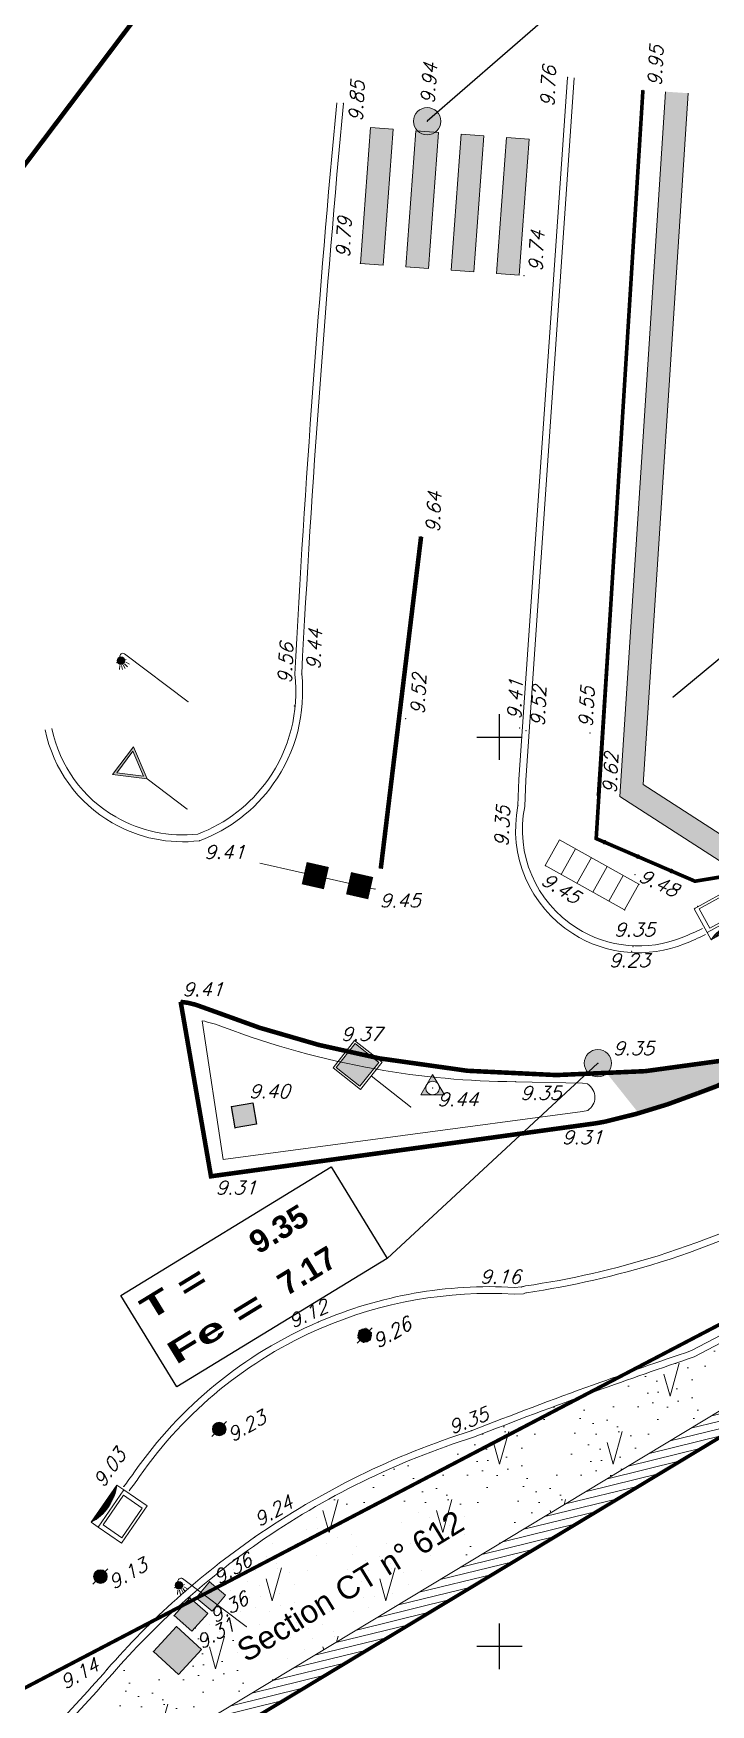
# Model space of a CAD drawing. Header units: metres. Extents: x 1380671 to 1381006, y 5226540 to 5226904.
# Drawn here: x 1380689.75 to 1380704.64, y 5226558.72 to 5226595.48 of the extents above; entities that cross this region are included whole.
import ezdxf
from ezdxf.enums import TextEntityAlignment as Align

# ---------------------------------------------------------------- set-up
doc = ezdxf.new("R2010")
doc.units = ezdxf.units.M
doc.header["$LTSCALE"] = 2
doc.linetypes.add('Bordfosse', pattern=[0.6, 0.5, -0.1])
doc.linetypes.add('POINTILLEx2', pattern=[0.5, 0, -0.5])
for name, color, linetype, lineweight in [('ASSEP_P_AV--RC', 30, 'Continuous', 0), ('ASSEU_P_AFFRON', 32, 'Continuous', 0), ('ASSEU_P_TEXRRA', 32, 'Continuous', 0), ('CAD_F_PARCELLE', 253, 'Continuous', 0), ('EAU_P_BCH', 5, 'Continuous', 0), ('EAU_P_BCR', 5, 'Continuous', 0), ('ECLAI_P_SUPPE1', 6, 'Continuous', 0), ('EV_L_NATVEG', 82, 'Continuous', 0), ('FDP_F_PARCELLE', 7, 'Continuous', 0), ('FDP_L_CLOTLEG', 7, 'Continuous', 0), ('FDP_L_HAIE', 7, 'Continuous', 0), ('FDP_L_MURPLEIN', 7, 'Continuous', 0), ('GEOD_P_STA', 7, 'Continuous', 0), ('INDET_P_AFFCAR', 21, 'Continuous', 0), ('MEP_F_CADRE', 7, 'Continuous', 0), ('SIGH_F_PIETON', 7, 'Continuous', 0), ('SIGH_L_CEDEZ', 7, 'Continuous', 0), ('SIGH_L_CONTIN', 7, 'Continuous', 0), ('SIGH_L_T1', 7, 'Continuous', 0), ('SIGV_P_P-AB', 7, 'Continuous', 0), ('SIGV_P_P-C', 7, 'Continuous', 0), ('TEL_P_AFFREC', 3, 'Continuous', 0), ('TOPOALT', 7, 'Continuous', 0), ('TOPOJIS', 7, 'Continuous', 0), ('VOIE_L_BORDURE', 252, 'Continuous', 0)]:
    doc.layers.add(name, color=color, linetype=linetype, lineweight=lineweight)
for name, color, linetype in [('ASSEU_TEXRCA', 32, 'Continuous'), ('ASSEU_TEXRP', 32, 'Continuous'), ('MEP_F_CARRO', 7, 'Continuous'), ('MOB_P_SUPPANLI', 7, 'Continuous')]:
    doc.layers.add(name, color=color, linetype=linetype)
doc.layers.get('0').freeze()
doc.styles.add('ARIAL', font='arialbd.ttf')
doc.styles.add('Arial 1.0', font='arial.ttf', dxfattribs={"height": 0.2})
doc.styles.add('Romans 1.5', font='Romans.shx', dxfattribs={"height": 0.3})

# ---------------------------------------------------------------- blocks, each defined once
blk = doc.blocks.new('TCPOINT')
at = {"color": 0}
blk.add_point((0, 0), dxfattribs=at)
at = {"layer": 'TOPOALT', "style": 'Romans 1.5'}
blk.add_attdef('ALT', text='', height=0.3, dxfattribs=at).set_placement((0.1, -0.1), align=Align.TOP_LEFT)
blk = doc.blocks.new('ftc015')
for p, q in [((0.029, -0.3), (0.115, -0.214)), ((0.066, -0.3), (0.194, -0.172)), ((0.104, -0.3), (0.256, -0.147)), ((0.141, -0.3), (0.31, -0.131)), ((0.179, -0.3), (0.359, -0.12)), ((0.216, -0.3), (0.404, -0.113)), ((0.254, -0.3), (0.445, -0.108)), ((0.291, -0.3), (0.484, -0.107)), ((0.328, -0.3), (0.522, -0.107)), ((0.366, -0.3), (0.557, -0.109)), ((0.403, -0.3), (0.591, -0.112)), ((0.441, -0.3), (0.624, -0.117)), ((0.478, -0.3), (0.655, -0.123)), ((0.515, -0.3), (0.686, -0.13)), ((0.553, -0.3), (0.715, -0.138)), ((0.59, -0.3), (0.743, -0.147)), ((0.628, -0.3), (0.77, -0.157)), ((0.665, -0.3), (0.797, -0.168)), ((0.703, -0.3), (0.823, -0.18)), ((0.74, -0.3), (0.847, -0.193)), ((0.777, -0.3), (0.871, -0.206)), ((0.815, -0.3), (0.895, -0.22)), ((0.852, -0.3), (0.917, -0.235)), ((0.89, -0.3), (0.939, -0.25)), ((0.927, -0.3), (0.961, -0.267)), ((0.965, -0.3), (0.981, -0.283))]:
    blk.add_line(p, q)
blk.add_lwpolyline([(0, 1), (1, 1), (1, 0), (0, 0), (0, 1)])
for points in [[(0.1, 0.9), (0.9, 0.9), (0.9, 0.1), (0.1, 0.1)], [(0, 0), (1, 0), (1, -0.3), (0, -0.3)]]:
    blk.add_lwpolyline(points, close=True)
blk.add_arc((0.5, -0.849), 0.742, 47.6561, 132.3439)
blk = doc.blocks.new('ftc017')
h = blk.add_hatch(color=256)
h.paths.add_polyline_path([(0.13, 0.075), (0, 0.3), (-0.13, 0.075, -0.576824)])
h.paths.add_polyline_path([(-0.15, 0, -0.131353), (-0.13, 0.075), (-0.26, -0.15), (0, -0.15, -0.414265)])
h.paths.add_polyline_path([(0.26, -0.15), (0.13, 0.075, -0.131551), (0.15, 0, -0.414162), (0, -0.15)])
at = {"color": 0}
blk.add_line((0, 0), (0, 0), dxfattribs=at)
blk.add_lwpolyline([(0.26, -0.15), (0, 0.3), (-0.26, -0.15)], close=True, dxfattribs=at)
blk.add_circle((0, 0), 0.15, dxfattribs=at)
blk = doc.blocks.new('point')
blk.add_point((0, 0))
blk = doc.blocks.new('ftc025')
h = blk.add_hatch(color=256)
edge = h.paths.add_edge_path()
edge.add_arc((0, 0), 0.15, 0, 360)
for q in [(-0.164, -0.168), (0.164, 0.168)]:
    blk.add_line((0, 0), q)
blk.add_circle((0, 0), 0.15)
blk.add_blockref('point', (0, 0))
blk = doc.blocks.new('ftc001')
blk.add_hatch(color=256).paths.add_polyline_path([(0, 0), (0, 1), (1, 1), (1, 0)])
at = {"color": 0}
blk.add_lwpolyline([(0, 0), (0, 1), (1, 1), (1, 0)], close=True, dxfattribs=at)
blk = doc.blocks.new('ftc002')
h = blk.add_hatch(color=256)
edge = h.paths.add_edge_path()
edge.add_arc((0, 0), 0.3, 0, 360)
at = {"color": 0}
blk.add_line((0, 0), (0, 0), dxfattribs=at)
blk.add_circle((0, 0), 0.3, dxfattribs=at)
blk.add_blockref('point', (0, 0))
blk = doc.blocks.new('cb019')
at = {"color": 0}
for p, q in [((-0.156, -0.057), (0.156, 0.057)), ((-0.126, 0.109), (0.126, -0.109))]:
    blk.add_line(p, q, dxfattribs=at)
at = {"color": 0, "const_width": 0.012}
blk.add_lwpolyline([(-0.03, -0.164), (0.126, -0.109), (0.156, 0.057), (0.03, 0.164), (-0.126, 0.109), (-0.156, -0.057)], close=True, dxfattribs=at)
blk = doc.blocks.new('ftc003')
for p, q in [((1, 1), (0, 1)), ((0, 1), (0, 0)), ((0.2, 1), (0.2, 0)), ((0.4, 1), (0.4, 0)), ((0.6, 1), (0.6, 0)), ((0.8, 1), (0.8, 0)), ((1, 0), (1, 1)), ((0, 0), (1, 0))]:
    blk.add_line(p, q)
blk = doc.blocks.new('ftc074')
blk.add_hatch(color=5).paths.add_polyline_path([(0.333547, 1.821062), (-0.333547, 1.821062), (-0.333547, 1.153968), (0.333547, 1.153968)])
at = {"color": 0, "linetype": 'Continuous'}
blk.add_line((0, 1.103968), (0, 0), dxfattribs=at)
at = {"color": 0}
for points in [[(0.383547, 1.871062), (-0.383547, 1.871062), (-0.383547, 1.103968), (0.383547, 1.103968)], [(0.333547, 1.821062), (-0.333547, 1.821062), (-0.333547, 1.153968), (0.333547, 1.153968)]]:
    blk.add_lwpolyline(points, close=True, dxfattribs=at)
blk.add_blockref('point', (0, 0))
blk = doc.blocks.new('ftc081')
h = blk.add_hatch(color=12)
h.paths.add_polyline_path([(0.383, 1.768), (0, 1.104), (-0.384, 1.768)])
h.paths.add_polyline_path([(0.297, 1.718), (0, 1.204), (-0.297, 1.718)], flags=16)
at = {"color": 0, "linetype": 'Continuous'}
blk.add_line((0, 1.104), (0, 0), dxfattribs=at)
at = {"color": 0, "linetype": 'Continuous', "flags": 128}
for points in [[(0.383, 1.768), (0, 1.104), (-0.384, 1.768)], [(0.297, 1.718), (0, 1.204), (-0.297, 1.718)]]:
    blk.add_lwpolyline(points, close=True, dxfattribs=at)
blk.add_blockref('point', (0, 0))
blk = doc.blocks.new('GeoCarr3')
blk.add_lwpolyline([(0, 0), (0, 1), (1, 1), (1, 0)], close=True)
blk = doc.blocks.new('GeoCarre')
at = {"const_width": 1}
blk.add_lwpolyline([(0, -0.5), (0, 0.5)], dxfattribs=at)
blk = doc.blocks.new('GeoRond')
at = {"const_width": 0.499}
blk.add_lwpolyline([(-0.2505, 0, 1), (0.2505, 0, 1)], format="xyb", close=True, dxfattribs=at)
blk = doc.blocks.new('ftc041')
for color, points in [(30, [(-0.11, 1.665), (-0.245, 1.76, 0.106841), (-0.252, 1.726, 0.662962)]), (256, [(-0.245, 1.76), (-0.11, 1.665, 0.202673), (-0.085, 1.726, 0.806944)])]:
    blk.add_hatch(color=color).paths.add_polyline_path(points)
blk.add_line((-0.27, 1.778), (-0.08, 1.645))
at = {"color": 30}
for points in [[(-0.269, 1.682), (-0.344, 1.63)], [(-0.243, 1.651), (-0.304, 1.578)], [(-0.209, 1.63), (-0.251, 1.543)], [(-0.174, 1.619), (-0.191, 1.526)], [(-0.128, 1.62), (-0.119, 1.531)]]:
    blk.add_lwpolyline(points, dxfattribs=at)
at = {"color": 0}
blk.add_lwpolyline([(0, 0), (0, 1.755)], dxfattribs=at)
blk.add_circle((-0.168, 1.726), 0.0839, dxfattribs=at)
blk.add_arc((-0.068, 1.743), 0.0691, 9.9206, 135.2883)
blk.add_blockref('point', (0, 0))
blk = doc.blocks.new('ftc077')
at = {"color": 0}
blk.add_lwpolyline([(0, 0.694), (1, 0.694), (1, 1.694), (0, 1.694)], close=True, dxfattribs=at)
at = {"flags": 128}
for points in [[(0, 0.694), (0, 0)], [(1, 0.694), (1, 0)]]:
    blk.add_lwpolyline(points, dxfattribs=at)
blk.add_blockref('point', (0.5, 0))
at = {"color": 0, "style": 'Arial 1.0', "width": 0.359612}
blk.add_text('PUB', height=0.8, dxfattribs=at).set_placement((0.1, 0.794), (0.926, 0.794), align=Align.FIT)

msp = doc.modelspace()

# ---------------------------------------------------------------- hatches: boundary and pattern name
at = {"layer": 'EV_L_NATVEG', "linetype": 'Bordfosse'}
h = msp.add_hatch(dxfattribs=at)
h.set_pattern_fill('BROUSS', color=256, scale=0.5, style=0)
h.set_pattern_definition([(74.475889, (0, 0), (-1.2500000003, 4.5000000017), [0.75, -3.920385425]), (74.475889, (1.25, 1.5), (-1.2500000003, 4.5000000017), [0.75, -3.920385425]), (74.475889, (2.5, 3), (-1.2500000003, 4.5000000017), [0.75, -3.920385425]), (105.524111, (0, 0), (-2.500000001, 1e-10), [0.5, -4.170385425]), (105.524111, (1.25, 1.5), (-2.500000001, 1e-10), [0.5, -4.170385425]), (105.524111, (2.5, 3), (-2.500000001, 1e-10), [0.5, -4.170385425]), (0, (0.151, 0.1613), (1.25, 1.5), [0, -2.5]), (0, (0.4894, 0.3573), (1.25, 1.5), [0, -2.5]), (0, (0.3905, 0.6268), (1.25, 1.5), [0, -2.5]), (0, (0.7757, 0.6635), (1.25, 1.5), [0, -2.5]), (0, (0.5466, 1.2637), (1.25, 1.5), [0, -2.5]), (0, (0.1228, 0.7181), (1.25, 1.5), [0, -2.5]), (0, (0.0937, 0.8228), (1.25, 1.5), [0, -2.5]), (0, (0.0104, 1.2637), (1.25, 1.5), [0, -2.5]), (0, (-0.2602, 0.0878), (1.25, 1.5), [0, -2.5]), (0, (-0.2863, 0.3328), (1.25, 1.5), [0, -2.5]), (0, (-0.4893, 0.0633), (1.25, 1.5), [0, -2.5]), (0, (-0.5413, 0.4308), (1.25, 1.5), [0, -2.5]), (0, (-0.3748, 0.6635), (1.25, 1.5), [0, -2.5]), (0, (-0.4425, 0.8962), (1.25, 1.5), [0, -2.5]), (0, (-0.6402, 1.1903), (1.25, 1.5), [0, -2.5]), (0, (-0.1353, 0.9695), (1.25, 1.5), [0, -2.5]), (0, (-0.8433, 0.688), (1.25, 1.5), [0, -2.5]), (0, (-0.9162, 0.2225), (1.25, 1.5), [0, -2.5]), (0, (-0.3745, -0.1449), (1.25, 1.5), [0, -2.5]), (0, (-0.052, -0.2429), (1.25, 1.5), [0, -2.5]), (0, (-0.2707, -0.5123), (1.25, 1.5), [0, -2.5]), (0, (0.5258, -0.4879), (1.25, 1.5), [0, -2.5]), (0, (0.1822, -0.1081), (1.25, 1.5), [0, -2.5]), (0, (0.4894, -0.0347), (1.25, 1.5), [0, -2.5])])
h.paths.add_polyline_path([(1380705.331, 5226565.469), (1380710.761, 5226568.742), (1380716.118, 5226571.977), (1380715.729, 5226572.602), (1380706.09, 5226567.311), (1380704.286, 5226566.365, 0.005526), (1380702.123, 5226565.612, 0.006944), (1380699.43, 5226564.599, 0.075494), (1380694.698, 5226562.275, 0.061686), (1380691.484, 5226559.395, -0.033412), (1380688.555, 5226556.457), (1380691.582, 5226557.179), (1380695.476, 5226559.524)])
h.paths.add_polyline_path([(1380693.972, 5226561.123), (1380693.678, 5226560.774), (1380693.329, 5226561.069), (1380693.623, 5226561.418)], flags=16)
h.paths.add_polyline_path([(1380706.229, 5226566.881, -1), (1380706.679, 5226566.881, -1)], flags=16)
h.paths.add_polyline_path([(1380693.581, 5226560.722), (1380693.235, 5226560.331), (1380692.844, 5226560.677), (1380693.19, 5226561.068)], flags=16)
h.paths.add_polyline_path([(1380706.406, 5226566.881, -1), (1380706.503, 5226566.881, -1)], flags=0)
h.paths.add_polyline_path([(1380693.443, 5226559.927), (1380692.938, 5226559.378), (1380692.389, 5226559.883), (1380692.894, 5226560.432)], flags=16)
h.paths.add_polyline_path([(1380711.087, 5226569.797), (1380712.467, 5226570.597), (1380712.625, 5226570.325), (1380711.245, 5226569.525)], flags=16)
h.paths.add_polyline_path([(1380712.613, 5226570.653), (1380714.001, 5226571.425), (1380714.159, 5226571.142), (1380712.771, 5226570.369)], flags=16)
h.paths.add_polyline_path([(1380714.126, 5226571.488), (1380715.517, 5226572.315), (1380715.681, 5226572.038), (1380714.29, 5226571.211)], flags=16)
h.paths.add_polyline_path([(1380706.193, 5226567.137), (1380706.739, 5226567.137), (1380706.739, 5226567.587), (1380706.193, 5226567.587)], flags=24)
at = {"layer": 'FDP_L_HAIE'}
h = msp.add_hatch(dxfattribs=at)
h.set_pattern_fill('HAIE', color=256, scale=0.5, style=0)
h.set_pattern_definition([(109.29004622, (0.35053, 0.001858), (-3.00000000018778, 8.50000000015062), [0.0301695, -10.56464055]), (161.565051177, (0.2166, 0.45625), (-0.5000000000003, 7e-13), [0.031565, -1.549573830085]), (106.927513064, (0.18665, 0.46625), (-1.99999999998246, 6.50000000000229), [0.03423, -11.98658528015]), (111.250505507, (0.21801, 0), (-0.99999999999482, 2.50000000000402), [0.0432475, -9.6133564579]), (28.4429286244, (0.15105, 0.29105), (5.499999999976516, 2.99999999999186), [0.03888, -13.60846406395]), (83.6598082541, (0.14675, 0.2526), (-1.4e-13, 0.5000000000002), [0.03869, -4.48900256907]), (28.0724869359, (0.417525, 0.477625), (6.50000000001788, 3.50000000001643), [0.0242085, -8.4757915]), (69.4439547804, (0.4389, 0.02322), (0.5000000000013, 1.5000000000019), [0.02435, -4.24765187266]), (122.905242923, (0.446, 0.04602), (-1.00000000000005, 1.49999999999936), [0.028825, -10.09540336565]), (135, (0.47023, 0.09018), (-0.5, 1e-16), [0.0181385, -0.688968281185]), (156.250505507, (0.4973, 0.3993), (-7.99999999997979, 3.500000000013296), [0.038935, -13.61756528375]), (45, (0.44174, 0.395), (1e-16, 0.5), [0.028211, -0.678895781185]), (48.3664606634, (0.446, 0.3238), (3.50000000000917, 4.00000000000612), [0.01714, -6.0036572894]), (34.6951535312, (0.44885, 0.2355), (4.99999999998153, 3.49999999998283), [0.022525, -7.8831691504]), (128.290163192, (0.275, 0.4819), (-1.9999999999884, 2.50000000000722), [0.02306, -12.0806584369]), (72.2553283749, (0.3263, 0.20555), (3.500000000006485, 10.99999999999184), [0.03739, -13.0870147484]), (115.346175942, (0.3377, 0.24115), (-0.50000000000174, 1.0000000000013), [0.02996, -10.4819380208]), (115.016893478, (0.4019, 0.13295), (-0.4999999999979, 1.00000000000013), [0.04398, -8.2324926786]), (41.1859251657, (0.39045, 0.12295), (0.5000000000018, 0.50000000000145), [0.015135, -5.29993790635]), (63.434948823, (0.37192, 0.07022), (2e-13, 0.5), [0.0095565, -1.10847748875]), (131.185925166, (0.24365, 0.08875), (-0.50000000000406, 0.4999999999992), [0.030285, -5.28478790635]), (159.44395478, (0.272155, 0.140015), (-1.49999999999844, 0.50000000001175), [0.024351, -4.24765087266]), (19.7988763545, (0.18665, 0.1913), (5.499999999978784, 1.99999999998963), [0.016695, -13.2686352556]), (116.565051177, (0.25222, 0.28676), (-0.499999999999, 0.500000000001), [0.0095565, -1.10847748875]), (45, (0.3106, 0.3295), (1e-16, 0.5), [0.0120925, -0.695014281185]), (56.309932474, (0.37047, 0.2896), (0.5, 0.9999999999995), [0.0102895, -1.79248613773]), (131.185925166, (0.32205, 0.4164), (-0.50000000000406, 0.4999999999992), [0.015155, -5.29991790635]), (0, (0.175, 0.375), (0, 0.5), [0.025, -0.475]), (146.309932474, (0.02561, 0.05315), (-0.9999999999995, 0.5), [0.030785, -1.77199063773]), (143.130102354, (0.05555, 0.22834), (-1.4999999999973, 1.000000000004), [0.035612, -2.464388]), (36.3843518158, (0, 0.22978), (1.99999999999972, 1.49999999999785), [0.0336085, -11.7668152212]), (136.73570459, (0.027047, 0.33374), (-8.00000000008219, 7.499999999795575), [0.033288, -11.63932953]), (25.7099537808, (0.047, 0.44915), (0.999999999999603, 0.499999999999565), [0.04588, -14.93744406375]), (127.405356631, (0.08545, 0.07875), (-4.99999999995015, 6.50000000003108), [0.0305, -10.6699672795]), (45, (0.08973, 0.0047), (1e-16, 0.5), [0.0141055, -0.693001281185]), (153.434948823, (0.10684, 0.19559), (-0.5, -7e-13), [0.0127175, -1.10531648875]), (167.471192291, (0.12395, 0.0702), (-2.50000000000206, 0.4999999999937), [0.03944, -4.570332228645]), (45, (0.1, 0.325), (1e-16, 0.5), [0.0353555, -0.671751281185])])
h.paths.add_polyline_path([(1380703.163, 5226578.954), (1380704.154, 5226594.161), (1380703.655, 5226594.194), (1380702.645, 5226578.693), (1380705.285, 5226576.991), (1380705.297, 5226577.28), (1380705.282, 5226577.319), (1380705.3, 5226577.346), (1380705.31, 5226577.57)])
at = {"layer": 'FDP_L_MURPLEIN'}
h = msp.add_hatch(dxfattribs=at)
h.set_pattern_fill('_USER', color=256, scale=0.16, angle=193.7624, style=0, pattern_type=0)
h.set_pattern_definition([(193.7623968292, (0, 0), (0.0380633682657, -0.1554064992086), [])])
h.paths.add_polyline_path([(1380716.118, 5226571.977), (1380710.761, 5226568.742), (1380705.331, 5226565.469), (1380695.476, 5226559.524), (1380691.582, 5226557.179), (1380691.84, 5226556.751), (1380695.734, 5226559.096), (1380705.589, 5226565.04), (1380711.019, 5226568.314), (1380716.382, 5226571.552)])
at = {"layer": 'SIGH_F_PIETON'}
h = msp.add_hatch(color=256, dxfattribs=at)
h.paths.add_polyline_path([(1380697.662, 5226593.373), (1380697.164, 5226593.41), (1380696.941, 5226590.418), (1380697.44, 5226590.381)])
h.paths.add_polyline_path([(1380698.66, 5226593.299), (1380698.59, 5226593.304, -0.373959), (1380698.198, 5226593.333), (1380698.161, 5226593.336), (1380697.939, 5226590.344), (1380698.437, 5226590.307)])
h.paths.add_polyline_path([(1380699.657, 5226593.225), (1380699.158, 5226593.262), (1380698.936, 5226590.27), (1380699.435, 5226590.233)])
h.paths.add_polyline_path([(1380700.654, 5226593.151), (1380700.155, 5226593.188), (1380699.933, 5226590.196), (1380700.432, 5226590.159)])
at = {"layer": 'SIGH_L_CONTIN'}
msp.add_hatch(color=256, dxfattribs=at).paths.add_polyline_path([(1380704.369, 5226572.166, 0.090717), (1380705.912, 5226572.999), (1380705.147, 5226572.916, -0.032877), (1380702.372, 5226572.592), (1380703.063, 5226571.725, 0.025858)])

# ---------------------------------------------------------------- linework, layer by layer
at = {"layer": 'ASSEU_TEXRCA', "color": 32, "flags": 128}
for points in [[(1380700.894, 5226595.699), (1380698.411, 5226593.544)], [(1380697.53, 5226568.529), (1380702.167, 5226572.826)]]:
    msp.add_lwpolyline(points, dxfattribs=at)
msp.add_lwpolyline([(1380697.53, 5226568.529), (1380692.904, 5226565.705), (1380691.674, 5226567.719), (1380696.3, 5226570.544)], close=True, dxfattribs=at)
at = {"layer": 'CAD_F_PARCELLE', "const_width": 0.08, "flags": 128}
for points in [[(1380703.156, 5226594.226), (1380702.128, 5226577.766), (1380704.302, 5226576.828), (1380705.285, 5226576.991), (1380728.213, 5226589.191), (1380750.717, 5226602.466), (1380768.066, 5226613.816), (1380763.455, 5226616.543)], [(1380753.753, 5226594.487), (1380732.348, 5226582.425), (1380728.542, 5226577.86), (1380728.077, 5226577.289), (1380721.174, 5226575.86), (1380715.649, 5226572.73), (1380716.382, 5226571.552), (1380691.84, 5226556.751), (1380683.936, 5226551.866)], [(1380715.649, 5226572.73), (1380681.9, 5226555.078)]]:
    msp.add_lwpolyline(points, dxfattribs=at)
at = {"layer": 'FDP_L_CLOTLEG', "flags": 128}
msp.add_lwpolyline([(1380702.128, 5226577.766), (1380704.302, 5226576.828)], dxfattribs=at)
at = {"layer": 'FDP_L_HAIE'}
for p, q in [((1380703.655, 5226594.194), (1380702.645, 5226578.693)), ((1380703.163, 5226578.954), (1380704.154, 5226594.161)), ((1380705.31, 5226577.57), (1380703.163, 5226578.954)), ((1380702.645, 5226578.693), (1380705.285, 5226576.991))]:
    msp.add_line(p, q, dxfattribs=at)
at = {"layer": 'FDP_L_HAIE', "flags": 128}
msp.add_lwpolyline([(1380703.156, 5226594.226), (1380702.146, 5226578.725)], dxfattribs=at)
at = {"layer": 'FDP_L_MURPLEIN', "flags": 128}
for points in [[(1380716.118, 5226571.977), (1380710.761, 5226568.742), (1380705.331, 5226565.469), (1380695.476, 5226559.524), (1380691.582, 5226557.179)], [(1380716.382, 5226571.552), (1380711.019, 5226568.314), (1380705.589, 5226565.04), (1380695.734, 5226559.096), (1380691.84, 5226556.751)]]:
    msp.add_lwpolyline(points, dxfattribs=at)
at = {"layer": 'MEP_F_CADRE', "const_width": 0.1}
msp.add_lwpolyline([(1380776.366, 5226539.855), (1381005.466, 5226843.39), (1380924.806, 5226904.269), (1380671.007, 5226568.009), (1380705.053, 5226542.312), (1380729.753, 5226575.037)], close=True, dxfattribs=at)
at = {"layer": 'MEP_F_CARRO'}
for p, q in [((1380700, 5226579.5), (1380700, 5226580.5)), ((1380699.5, 5226580), (1380700.5, 5226580)), ((1380700, 5226559.5), (1380700, 5226560.5)), ((1380699.5, 5226560), (1380700.5, 5226560))]:
    msp.add_line(p, q, dxfattribs=at)
at = {"layer": 'SIGH_F_PIETON', "linetype": 'POINTILLEx2', "flags": 128}
msp.add_lwpolyline([(1380696.941, 5226590.418), (1380700.537, 5226590.151)], dxfattribs=at)
at = {"layer": 'SIGH_L_CEDEZ', "linetype": 'Continuous', "flags": 128}
msp.add_lwpolyline([(1380694.73, 5226577.227), (1380697.26, 5226576.654)], dxfattribs=at)
at = {"layer": 'SIGH_L_CONTIN', "linetype": 'Continuous', "const_width": 0.1, "flags": 128}
msp.add_lwpolyline([(1380711.582, 5226575.941), (1380705.912, 5226572.999), (1380705.147, 5226572.916, -0.09234), (1380697.358, 5226572.932, -0.04803), (1380693.443, 5226574.067, 0.073349), (1380692.987, 5226574.175), (1380693.654, 5226570.338), (1380702.123, 5226571.504), (1380702.319, 5226571.539, 0.040248), (1380704.369, 5226572.166, 0.090717), (1380705.912, 5226572.999)], format="xyb", dxfattribs=at)
at = {"layer": 'SIGH_L_CONTIN', "linetype": 'Continuous', "flags": 128}
msp.add_lwpolyline([(1380711.582, 5226575.941), (1380705.912, 5226572.999), (1380705.147, 5226572.916, -0.09234), (1380697.358, 5226572.932, -0.04803), (1380693.443, 5226574.067, 0.073349), (1380692.987, 5226574.175), (1380693.654, 5226570.338), (1380702.123, 5226571.504), (1380702.319, 5226571.539, 0.040248), (1380704.369, 5226572.166, 0.090717), (1380705.912, 5226572.999)], format="xyb", dxfattribs=at)
at = {"layer": 'SIGH_L_T1', "const_width": 0.1, "flags": 128}
msp.add_lwpolyline([(1380697.389, 5226577.104), (1380698.276, 5226584.406)], dxfattribs=at)
at = {"layer": 'VOIE_L_BORDURE', "flags": 128}
for points in [[(1380773.639, 5226609.692), (1380759.132, 5226599.911), (1380753.084, 5226595.95), (1380738.172, 5226587.159), (1380724.016, 5226578.955), (1380713.164, 5226573.189), (1380709.319, 5226571.245), (1380706.808, 5226569.989, -0.047574), (1380703.491, 5226568.592, -0.039557), (1380700.572, 5226567.926, 0.069736), (1380700.491, 5226567.903), (1380700.324, 5226567.895, 0.116298), (1380696.018, 5226567.134, 0.140181), (1380691.959, 5226563.819, -0.015159), (1380691.735, 5226563.516)], [(1380773.723, 5226609.568), (1380759.215, 5226599.786), (1380753.163, 5226595.823), (1380738.248, 5226587.029), (1380724.089, 5226578.824), (1380713.233, 5226573.056), (1380709.387, 5226571.111), (1380706.877, 5226569.856, -0.047545), (1380703.536, 5226568.449, -0.039557), (1380700.594, 5226567.778, 0.109265), (1380700.531, 5226567.754), (1380700.323, 5226567.745, 0.116499), (1380696.077, 5226566.997, 0.140181), (1380692.083, 5226563.734, -0.015159), (1380691.853, 5226563.423, -0.015159)], [(1380701.497, 5226594.51), (1380700.427, 5226579.062), (1380700.407, 5226578.49, 0.309893), (1380701.612, 5226575.676, 0.241455), (1380704.073, 5226575.45, 0.017504), (1380704.53, 5226575.653)], [(1380701.647, 5226594.5), (1380700.577, 5226579.054), (1380700.556, 5226578.472, 0.311167), (1380701.693, 5226575.802, 0.241455), (1380704.017, 5226575.59, 0.017504), (1380704.464, 5226575.788, 0.017504)], [(1380690.004, 5226580.156, 0.213272), (1380691.483, 5226578.111, 0.16251), (1380693.402, 5226577.718, 0.149754), (1380695.025, 5226578.967, 0.185029), (1380695.649, 5226581.389, -0.010065), (1380696.568, 5226593.936)], [(1380690.151, 5226580.187, 0.213272), (1380691.558, 5226578.241, 0.160946), (1380693.367, 5226577.865, 0.148379), (1380694.903, 5226579.053, 0.185989), (1380695.498, 5226581.384, -0.010075), (1380696.419, 5226593.95, -0.010075)], [(1380701.935, 5226572.37), (1380701.826, 5226572.389), (1380700.356, 5226572.419, -0.042452), (1380697.263, 5226572.699, -0.047291), (1380693.929, 5226573.62, 0.037122), (1380693.458, 5226573.76), (1380693.923, 5226570.705), (1380701.825, 5226571.765), (1380701.941, 5226571.786, 0.250835), (1380702.1, 5226572.07, 0.26687), (1380701.935, 5226572.37)], [(1380715.605, 5226572.705), (1380706.019, 5226567.443), (1380704.227, 5226566.503, 0.005497), (1380702.072, 5226565.753, 0.006932), (1380699.38, 5226564.74, 0.075422), (1380694.613, 5226562.398, 0.061686), (1380691.371, 5226559.494, -0.033412), (1380688.456, 5226556.57)], [(1380715.729, 5226572.602), (1380706.09, 5226567.311), (1380704.286, 5226566.365, 0.005526), (1380702.123, 5226565.612, 0.006944), (1380699.43, 5226564.599, 0.075494), (1380694.698, 5226562.275, 0.061686), (1380691.484, 5226559.395, -0.033412), (1380688.555, 5226556.457, -0.033412)]]:
    msp.add_lwpolyline(points, format="xyb", dxfattribs=at)

# ---------------------------------------------------------------- block references
at = {"layer": 'ASSEP_P_AV--RC'}
for p, xscale, yscale, rotation in [((1380704.571, 5226575.697), 1.000993685941985, 0.6007265555935813, 28.94822237902371), ((1380691.737, 5226563.441), 0.9944478771037145, 0.6225307489275164, 235.3609339147057)]:
    msp.add_blockref('ftc015', p, dxfattribs=dict(at, xscale=xscale, yscale=yscale, rotation=rotation))
at = {"layer": 'ASSEU_P_AFFRON'}
for p in [(1380698.411, 5226593.544), (1380702.167, 5226572.826)]:
    msp.add_blockref('ftc002', p, dxfattribs=at)
at = {"layer": 'ASSEU_TEXRCA', "xscale": 0.4758054009473814, "yscale": 0.4758054009473814, "rotation": 279.7932057714893}
msp.add_blockref('ftc001', (1380694.103, 5226571.872), dxfattribs=at)
at = {"layer": 'EAU_P_BCH'}
msp.add_blockref('cb019', (1380697.036, 5226566.839), dxfattribs=at)
at = {"layer": 'EAU_P_BCR'}
for p in [(1380697.035, 5226566.836), (1380693.835, 5226564.779), (1380691.222, 5226561.534)]:
    msp.add_blockref('ftc025', p, dxfattribs=at)
at = {"layer": 'ECLAI_P_SUPPE1', "rotation": 52.95555}
for p in [(1380693.152, 5226580.776), (1380694.429, 5226560.433)]:
    msp.add_blockref('ftc041', p, dxfattribs=at)
at = {"layer": 'FDP_L_CLOTLEG', "xscale": 0.1, "yscale": 0.1, "zscale": 0.1, "rotation": 336.6503100514877}
for p in [(1380702.312, 5226577.687), (1380703.046, 5226577.37), (1380703.781, 5226577.053)]:
    msp.add_blockref('GeoRond', p, dxfattribs=at)
at = {"layer": 'GEOD_P_STA'}
msp.add_blockref('ftc017', (1380698.529, 5226572.279), dxfattribs=at)
at = {"layer": 'INDET_P_AFFCAR'}
for p, xscale, yscale, rotation in [((1380693.623, 5226561.418), 0.456719475105204, 0.456719475105204, 229.8617443601183), ((1380693.19, 5226561.068), 0.5223349078611353, 0.5223349078611353, 228.4838261678542), ((1380692.894, 5226560.432), 0.7459183919811752, 0.7459183919811752, 227.3628645018319)]:
    msp.add_blockref('ftc001', p, dxfattribs=dict(at, xscale=xscale, yscale=yscale, rotation=rotation))
at = {"layer": 'MOB_P_SUPPANLI', "xscale": 3.418817247946545, "yscale": 2.551427577144971, "zscale": 2.551427577144971, "rotation": 309.4848593301132}
msp.add_blockref('ftc077', (1380703.818, 5226580.88), dxfattribs=at)
at = {"layer": 'SIGH_F_PIETON', "linetype": 'Continuous', "xscale": 0.5, "yscale": 3, "rotation": 355.7514295608697}
for p in [(1380696.941, 5226590.418), (1380697.939, 5226590.344), (1380698.936, 5226590.27), (1380699.933, 5226590.196)]:
    msp.add_blockref('GeoCarr3', p, dxfattribs=at)
at = {"layer": 'SIGH_L_CEDEZ', "linetype": 'Continuous', "xscale": 0.5, "yscale": 0.5, "zscale": 0.5, "rotation": 347.2460840592021}
for p in [(1380695.949, 5226576.951), (1380696.924, 5226576.73)]:
    msp.add_blockref('GeoCarre', p, dxfattribs=at)
at = {"layer": 'SIGV_P_P-AB', "rotation": 52.95554967389747}
msp.add_blockref('ftc081', (1380693.13, 5226578.415), dxfattribs=at)
at = {"layer": 'SIGV_P_P-C', "rotation": 51.65342781637046}
msp.add_blockref('ftc074', (1380698.044, 5226571.865), dxfattribs=at)
at = {"layer": 'TEL_P_AFFREC', "xscale": 1.997239299098911, "yscale": 0.6477084595882672, "rotation": 330.8176293446919}
msp.add_blockref('ftc003', (1380701.008, 5226577.171), dxfattribs=at)
at = {"layer": 'TOPOJIS'}
ref = msp.add_blockref('TCPOINT', (1380703.156, 5226594.226), dxfattribs=at)
ref.add_attrib('ALT', '9.95', dxfattribs={"layer": 'TOPOALT', "height": 0.3, "rotation": 87.1798, "style": 'Romans 1.5', "oblique": 18}).set_placement((1380703.261, 5226594.321), align=Align.TOP_LEFT)
ref = msp.add_blockref('TCPOINT', (1380698.411, 5226593.544), dxfattribs=at)
ref.add_attrib('ALT', '9.94', dxfattribs={"layer": 'TOPOALT', "height": 0.3, "rotation": 85.7943, "style": 'Romans 1.5', "oblique": 18}).set_placement((1380698.265, 5226593.936), align=Align.TOP_LEFT)
ref = msp.add_blockref('TCPOINT', (1380701.497, 5226594.51), dxfattribs=at)
ref.add_attrib('ALT', '9.76', dxfattribs={"layer": 'TOPOALT', "height": 0.3, "rotation": 87.1798, "style": 'Romans 1.5', "oblique": 18}).set_placement((1380700.901, 5226593.867), align=Align.TOP_LEFT)
ref = msp.add_blockref('TCPOINT', (1380696.568, 5226593.936), dxfattribs=at)
ref.add_attrib('ALT', '9.85', dxfattribs={"layer": 'TOPOALT', "height": 0.3, "rotation": 87.1798, "style": 'Romans 1.5', "oblique": 18}).set_placement((1380696.686, 5226593.544), align=Align.TOP_LEFT)
ref = msp.add_blockref('TCPOINT', (1380696.941, 5226590.418), dxfattribs=at)
ref.add_attrib('ALT', '9.79', dxfattribs={"layer": 'TOPOALT', "height": 0.3, "rotation": 87.1798, "style": 'Romans 1.5', "oblique": 18}).set_placement((1380696.403, 5226590.547), align=Align.TOP_LEFT)
ref = msp.add_blockref('TCPOINT', (1380700.537, 5226590.151), dxfattribs=at)
ref.add_attrib('ALT', '9.74', dxfattribs={"layer": 'TOPOALT', "height": 0.3, "rotation": 87.1798, "style": 'Romans 1.5', "oblique": 18}).set_placement((1380700.642, 5226590.246), align=Align.TOP_LEFT)
ref = msp.add_blockref('TCPOINT', (1380698.276, 5226584.406), dxfattribs=at)
ref.add_attrib('ALT', '9.64', dxfattribs={"layer": 'TOPOALT', "height": 0.3, "rotation": 87.1798, "style": 'Romans 1.5', "oblique": 18}).set_placement((1380698.38, 5226584.501), align=Align.TOP_LEFT)
ref = msp.add_blockref('TCPOINT', (1380695.485, 5226580.681), dxfattribs=at)
ref.add_attrib('ALT', '9.56', dxfattribs={"layer": 'TOPOALT', "height": 0.3, "rotation": 87.1798, "style": 'Romans 1.5', "oblique": 18}).set_placement((1380695.123, 5226581.179), align=Align.TOP_LEFT)
ref = msp.add_blockref('TCPOINT', (1380695.649, 5226581.389), dxfattribs=at)
ref.add_attrib('ALT', '9.44', dxfattribs={"layer": 'TOPOALT', "height": 0.3, "rotation": 87.1798, "style": 'Romans 1.5', "oblique": 18}).set_placement((1380695.753, 5226581.484), align=Align.TOP_LEFT)
ref = msp.add_blockref('TCPOINT', (1380697.939, 5226580.406), dxfattribs=at)
ref.add_attrib('ALT', '9.52', dxfattribs={"layer": 'TOPOALT', "height": 0.3, "rotation": 87.1798, "style": 'Romans 1.5', "oblique": 18}).set_placement((1380698.044, 5226580.501), align=Align.TOP_LEFT)
ref = msp.add_blockref('TCPOINT', (1380700.445, 5226580.195), dxfattribs=at)
ref.add_attrib('ALT', '9.41', dxfattribs={"layer": 'TOPOALT', "height": 0.3, "rotation": 87.1798, "style": 'Romans 1.5', "oblique": 18}).set_placement((1380700.171, 5226580.387), align=Align.TOP_LEFT)
ref = msp.add_blockref('TCPOINT', (1380700.583, 5226580.141), dxfattribs=at)
ref.add_attrib('ALT', '9.52', dxfattribs={"layer": 'TOPOALT', "height": 0.3, "rotation": 87.1798, "style": 'Romans 1.5', "oblique": 18}).set_placement((1380700.688, 5226580.236), align=Align.TOP_LEFT)
ref = msp.add_blockref('TCPOINT', (1380701.991, 5226580.085), dxfattribs=at)
ref.add_attrib('ALT', '9.55', dxfattribs={"layer": 'TOPOALT', "height": 0.3, "rotation": 87.1798, "style": 'Romans 1.5', "oblique": 18}).set_placement((1380701.744, 5226580.217), align=Align.TOP_LEFT)
for p in [(1380703.818, 5226580.88), (1380693.13, 5226578.415), (1380702.128, 5226577.766), (1380703.069, 5226576.762), (1380704.302, 5226576.828), (1380702.752, 5226576.198), (1380704.301, 5226576.234), (1380704.362, 5226576.273), (1380698.044, 5226571.865), (1380694.183, 5226571.403), (1380691.171, 5226562.623), (1380691.826, 5226562.475), (1380693.329, 5226561.069), (1380692.844, 5226560.677), (1380692.389, 5226559.883), (1380695.476, 5226559.524)]:
    msp.add_blockref('TCPOINT', p, dxfattribs=at)
ref = msp.add_blockref('TCPOINT', (1380702.146, 5226578.725), dxfattribs=at)
ref.add_attrib('ALT', '9.62', dxfattribs={"layer": 'TOPOALT', "height": 0.3, "rotation": 87.1798, "style": 'Romans 1.5', "oblique": 18}).set_placement((1380702.272, 5226578.763), align=Align.TOP_LEFT)
ref = msp.add_blockref('TCPOINT', (1380700.407, 5226578.49), dxfattribs=at)
ref.add_attrib('ALT', '9.35', dxfattribs={"layer": 'TOPOALT', "height": 0.3, "rotation": 87.1798, "style": 'Romans 1.5', "oblique": 18}).set_placement((1380699.888, 5226577.592), align=Align.TOP_LEFT)
ref = msp.add_blockref('TCPOINT', (1380693.402, 5226577.718), dxfattribs=at)
ref.add_attrib('ALT', '9.41', dxfattribs={"layer": 'TOPOALT', "height": 0.3, "style": 'Romans 1.5', "oblique": 18}).set_placement((1380693.502, 5226577.618), align=Align.TOP_LEFT)
ref = msp.add_blockref('TCPOINT', (1380701.008, 5226577.171), dxfattribs=at)
ref.add_attrib('ALT', '9.45', dxfattribs={"layer": 'TOPOALT', "height": 0.3, "rotation": 329.0092, "style": 'Romans 1.5', "oblique": 18}).set_placement((1380701.042, 5226577.034), align=Align.TOP_LEFT)
ref = msp.add_blockref('TCPOINT', (1380702.981, 5226576.972), dxfattribs=at)
ref.add_attrib('ALT', '9.48', dxfattribs={"layer": 'TOPOALT', "height": 0.3, "rotation": 335.5736, "style": 'Romans 1.5', "oblique": 18}).set_placement((1380703.155, 5226577.113), align=Align.TOP_LEFT)
ref = msp.add_blockref('TCPOINT', (1380697.26, 5226576.654), dxfattribs=at)
ref.add_attrib('ALT', '9.45', dxfattribs={"layer": 'TOPOALT', "height": 0.3, "style": 'Romans 1.5', "oblique": 18}).set_placement((1380697.36, 5226576.554), align=Align.TOP_LEFT)
ref = msp.add_blockref('TCPOINT', (1380702.937, 5226575.388), dxfattribs=at)
ref.add_attrib('ALT', '9.35', dxfattribs={"layer": 'TOPOALT', "height": 0.3, "style": 'Romans 1.5', "oblique": 18}).set_placement((1380702.52, 5226575.912), align=Align.TOP_LEFT)
ref = msp.add_blockref('TCPOINT', (1380702.907, 5226575.286), dxfattribs=at)
ref.add_attrib('ALT', '9.23', dxfattribs={"layer": 'TOPOALT', "height": 0.3, "style": 'Romans 1.5', "oblique": 18}).set_placement((1380702.408, 5226575.236), align=Align.TOP_LEFT)
ref = msp.add_blockref('TCPOINT', (1380692.987, 5226574.175), dxfattribs=at)
ref.add_attrib('ALT', '9.41', dxfattribs={"layer": 'TOPOALT', "height": 0.3, "style": 'Romans 1.5', "oblique": 18}).set_placement((1380693.024, 5226574.599), align=Align.TOP_LEFT)
ref = msp.add_blockref('TCPOINT', (1380697.358, 5226572.932), dxfattribs=at)
ref.add_attrib('ALT', '9.37', dxfattribs={"layer": 'TOPOALT', "height": 0.3, "style": 'Romans 1.5', "oblique": 18}).set_placement((1380696.514, 5226573.615), align=Align.TOP_LEFT)
ref = msp.add_blockref('TCPOINT', (1380702.167, 5226572.826), dxfattribs=at)
ref.add_attrib('ALT', '9.35', dxfattribs={"layer": 'TOPOALT', "height": 0.3, "style": 'Romans 1.5', "oblique": 18}).set_placement((1380702.496, 5226573.303), align=Align.TOP_LEFT)
ref = msp.add_blockref('TCPOINT', (1380694.103, 5226571.872), dxfattribs=at)
ref.add_attrib('ALT', '9.40', dxfattribs={"layer": 'TOPOALT', "height": 0.3, "style": 'Romans 1.5', "oblique": 18}).set_placement((1380694.487, 5226572.357), align=Align.TOP_LEFT)
ref = msp.add_blockref('TCPOINT', (1380698.529, 5226572.279), dxfattribs=at)
ref.add_attrib('ALT', '9.44', dxfattribs={"layer": 'TOPOALT', "height": 0.3, "style": 'Romans 1.5', "oblique": 18}).set_placement((1380698.629, 5226572.179), align=Align.TOP_LEFT)
ref = msp.add_blockref('TCPOINT', (1380700.356, 5226572.419), dxfattribs=at)
ref.add_attrib('ALT', '9.35', dxfattribs={"layer": 'TOPOALT', "height": 0.3, "style": 'Romans 1.5', "oblique": 18}).set_placement((1380700.456, 5226572.319), align=Align.TOP_LEFT)
ref = msp.add_blockref('TCPOINT', (1380702.123, 5226571.504), dxfattribs=at)
ref.add_attrib('ALT', '9.31', dxfattribs={"layer": 'TOPOALT', "height": 0.3, "style": 'Romans 1.5', "oblique": 18}).set_placement((1380701.372, 5226571.342), align=Align.TOP_LEFT)
ref = msp.add_blockref('TCPOINT', (1380693.654, 5226570.338), dxfattribs=at)
ref.add_attrib('ALT', '9.31', dxfattribs={"layer": 'TOPOALT', "height": 0.3, "style": 'Romans 1.5', "oblique": 18}).set_placement((1380693.754, 5226570.238), align=Align.TOP_LEFT)
ref = msp.add_blockref('TCPOINT', (1380700.491, 5226567.903), dxfattribs=at)
ref.add_attrib('ALT', '9.16', dxfattribs={"layer": 'TOPOALT', "height": 0.3, "style": 'Romans 1.5', "oblique": 18}).set_placement((1380699.571, 5226568.282), align=Align.TOP_LEFT)
ref = msp.add_blockref('TCPOINT', (1380696.018, 5226567.134), dxfattribs=at)
ref.add_attrib('ALT', '9.12', dxfattribs={"layer": 'TOPOALT', "height": 0.3, "rotation": 25.0485, "style": 'Romans 1.5', "oblique": 18}).set_placement((1380695.321, 5226567.26), align=Align.TOP_LEFT)
ref = msp.add_blockref('TCPOINT', (1380697.035, 5226566.836), dxfattribs=at)
ref.add_attrib('ALT', '9.26', dxfattribs={"layer": 'TOPOALT', "height": 0.3, "rotation": 30.4211, "style": 'Romans 1.5', "oblique": 18}).set_placement((1380697.172, 5226566.801), align=Align.TOP_LEFT)
ref = msp.add_blockref('TCPOINT', (1380697.036, 5226566.839), dxfattribs=at)
ref.add_attrib('ALT', '9.26', dxfattribs={"layer": 'TOPOALT', "height": 0.3, "rotation": 30.4211, "style": 'Romans 1.5', "oblique": 18}).set_placement((1380697.173, 5226566.803), align=Align.TOP_LEFT)
ref = msp.add_blockref('TCPOINT', (1380693.835, 5226564.779), dxfattribs=at)
ref.add_attrib('ALT', '9.23', dxfattribs={"layer": 'TOPOALT', "height": 0.3, "rotation": 30.4211, "style": 'Romans 1.5', "oblique": 18}).set_placement((1380693.972, 5226564.744), align=Align.TOP_LEFT)
ref = msp.add_blockref('TCPOINT', (1380699.38, 5226564.74), dxfattribs=at)
ref.add_attrib('ALT', '9.35', dxfattribs={"layer": 'TOPOALT', "height": 0.3, "rotation": 21.4602, "style": 'Romans 1.5', "oblique": 18}).set_placement((1380698.842, 5226564.937), align=Align.TOP_LEFT)
ref = msp.add_blockref('TCPOINT', (1380691.735, 5226563.516), dxfattribs=at)
ref.add_attrib('ALT', '9.03', dxfattribs={"layer": 'TOPOALT', "height": 0.3, "rotation": 54.6538, "style": 'Romans 1.5', "oblique": 18}).set_placement((1380691.038, 5226563.644), align=Align.TOP_LEFT)
ref = msp.add_blockref('TCPOINT', (1380694.613, 5226562.398), dxfattribs=at)
ref.add_attrib('ALT', '9.24', dxfattribs={"layer": 'TOPOALT', "height": 0.3, "rotation": 30.4211, "style": 'Romans 1.5', "oblique": 18}).set_placement((1380694.564, 5226562.877), align=Align.TOP_LEFT)
ref = msp.add_blockref('TCPOINT', (1380691.222, 5226561.534), dxfattribs=at)
ref.add_attrib('ALT', '9.13', dxfattribs={"layer": 'TOPOALT', "height": 0.3, "rotation": 30.4211, "style": 'Romans 1.5', "oblique": 18}).set_placement((1380691.359, 5226561.498), align=Align.TOP_LEFT)
ref = msp.add_blockref('TCPOINT', (1380693.623, 5226561.418), dxfattribs=at)
ref.add_attrib('ALT', '9.36', dxfattribs={"layer": 'TOPOALT', "height": 0.3, "rotation": 30.4211, "style": 'Romans 1.5', "oblique": 18}).set_placement((1380693.665, 5226561.609), align=Align.TOP_LEFT)
ref = msp.add_blockref('TCPOINT', (1380693.19, 5226561.068), dxfattribs=at)
ref.add_attrib('ALT', '9.36', dxfattribs={"layer": 'TOPOALT', "height": 0.3, "rotation": 30.4211, "style": 'Romans 1.5', "oblique": 18}).set_placement((1380693.585, 5226560.759), align=Align.TOP_LEFT)
ref = msp.add_blockref('TCPOINT', (1380692.894, 5226560.432), dxfattribs=at)
ref.add_attrib('ALT', '9.31', dxfattribs={"layer": 'TOPOALT', "height": 0.3, "rotation": 30.4211, "style": 'Romans 1.5', "oblique": 18}).set_placement((1380693.291, 5226560.185), align=Align.TOP_LEFT)
ref = msp.add_blockref('TCPOINT', (1380691.371, 5226559.494), dxfattribs=at)
ref.add_attrib('ALT', '9.14', dxfattribs={"layer": 'TOPOALT', "height": 0.3, "rotation": 30.4211, "style": 'Romans 1.5', "oblique": 18}).set_placement((1380690.296, 5226559.299), align=Align.TOP_LEFT)

# ---------------------------------------------------------------- texts
at = {"layer": 'ASSEU_P_TEXRRA', "style": 'ARIAL'}
msp.add_text('9.35', height=0.5, rotation=31.4084, dxfattribs=at).set_placement((1380695.852, 5226569.321), align=Align.RIGHT)
at = {"layer": 'ASSEU_P_TEXRRA', "style": 'ARIAL', "width": 1.516535}
msp.add_text('T =', height=0.5, rotation=31.4084, dxfattribs=at).set_placement((1380692.293, 5226567.148), (1380693.624, 5226567.961), align=Align.FIT)
at = {"layer": 'ASSEU_TEXRP', "style": 'ARIAL'}
msp.add_text('   7.17', height=0.5, rotation=31.4084, dxfattribs=at).set_placement((1380694.821, 5226567.391, -6.97))
at = {"layer": 'ASSEU_TEXRP', "style": 'ARIAL', "width": 1.651217}
msp.add_text('Fe =', height=0.5, rotation=31.4084, dxfattribs=at).set_placement((1380692.882, 5226566.183), (1380694.879, 5226567.403), align=Align.FIT)
at = {"layer": 'FDP_F_PARCELLE', "style": 'Arial 1.0'}
msp.add_text('Section CT n° 612', height=0.5, rotation=31.4084, dxfattribs=at).set_placement((1380696.849, 5226561.113), align=Align.CENTER)

doc.saveas('drawing.dxf')
